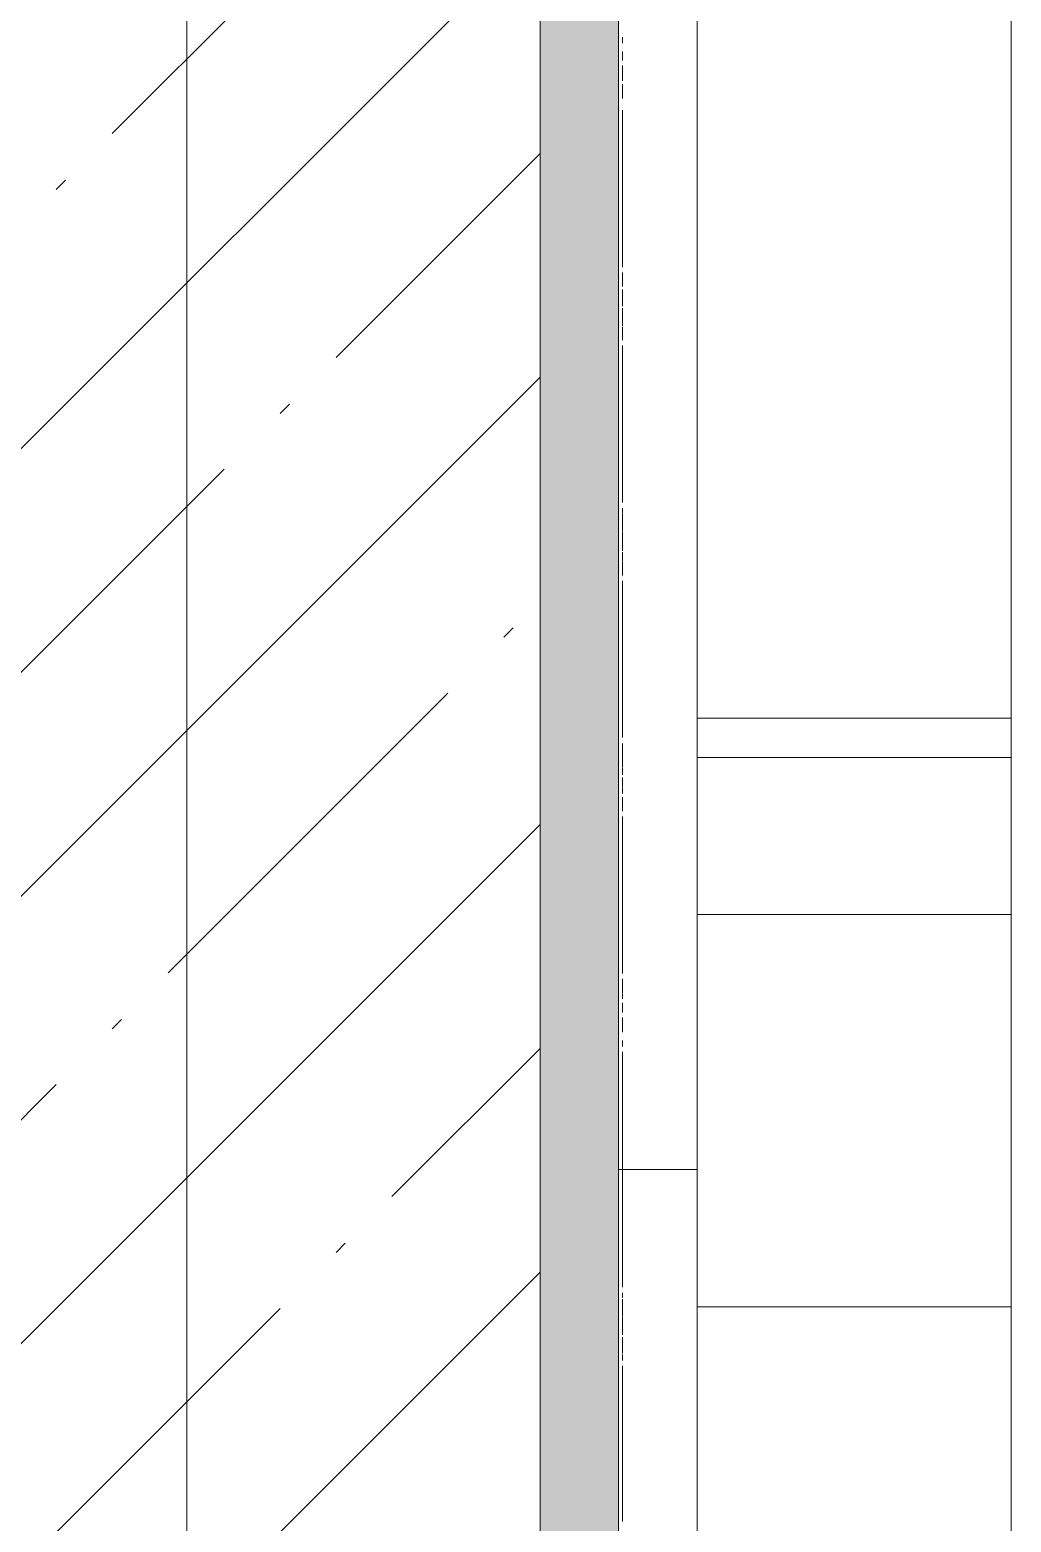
# Model space of a CAD drawing. Header units: millimetres. Extents: x 1322 to 199238, y -8553 to 29000.
# Drawn here: x 25138.7 to 25388.7, y 18164.6 to 18544.9 of the extents above; entities that cross this region are included whole.
import ezdxf

# ---------------------------------------------------------------- set-up
doc = ezdxf.new("R2010")
doc.units = ezdxf.units.MM
doc.linetypes.add('Осевая', pattern=[3175, 635, -476.25, 1587.5, -476.25])
for name, color, linetype, lineweight in [('A-WALL', 7, 'Continuous', 9), ('I-WALL', 7, 'Continuous', 9), ('Оси-2', 7, 'Осевая', 9)]:
    doc.layers.add(name, color=color, linetype=linetype, lineweight=lineweight)
for name, color, linetype, lineweight, true_color in [('A-WALL-1', 7, 'Continuous', 9, 0x3c3c3c), ('A-WALL-FNSH-1', 7, 'Continuous', 9, 0x3c3c3c), ('I-FURN-1', 7, 'Continuous', 9, 0xf0f0f0)]:
    doc.layers.add(name, color=color, linetype=linetype, lineweight=lineweight, true_color=true_color)

# ---------------------------------------------------------------- blocks, each defined once
blk = doc.blocks.new('Бизиборд лего - бизиборд 1_21б-32328682-План размещения напольных электротехнических лючков и розеток 1 этажа в осях 23_1-33')
at = {"layer": 'I-FURN-1'}
for p, q in [((935, 100), (675, 100)), ((675, 100), (935, 100)), ((895, 100), (885, 100)), ((885, 100), (885, 20)), ((885, 20), (885, 100)), ((885, 100), (895, 100)), ((935, 100), (895, 100)), ((895, 100), (935, 100)), ((935, 100), (895, 100)), ((895, 100), (895, 20)), ((895, 20), (895, 100)), ((895, 100), (935, 100)), ((1035, 100), (935, 100)), ((935, 100), (1035, 100)), ((1245, 100), (935, 100)), ((935, 100), (1245, 100)), ((935, 20), (935, 100)), ((935, 100), (935, 20)), ((1035, 20), (1035, 100)), ((1035, 100), (1035, 20)), ((1000, 20), (500, 20)), ((710, 20), (730, 20)), ((730, 20), (710, 20)), ((710, 20), (725, 20)), ((730, 20), (710, 20)), ((710, 20), (710.34, 20)), ((730, 20), (710, 20)), ((710, 20), (730, 20)), ((715, 20), (710, 20)), ((710, 20), (710.34, 20)), ((725, 20), (710, 20)), ((710, 20), (730, 20)), ((725, 20), (710, 20)), ((710, 20), (730, 20)), ((730, 20), (710, 20)), ((710, 20), (730, 20)), ((730, 20), (710, 20)), ((710, 20), (730, 20)), ((730, 20), (710, 20)), ((710, 20), (710.34, 20)), ((710.34, 20), (710, 20)), ((710, 20), (730, 20)), ((730, 20), (710, 20)), ((710, 20), (730, 20)), ((710.34, 20), (710, 20)), ((710, 20), (730, 20)), ((715, 20), (710, 20)), ((710, 20), (727.07, 20)), ((722.59, 20), (710, 20)), ((710, 20), (730, 20)), ((730, 20), (710, 20)), ((710, 20), (730, 20)), ((711.34, 20), (710, 20)), ((710, 20), (730, 20)), ((730, 20), (710, 20)), ((710, 20), (730, 20)), ((730, 20), (710, 20)), ((710, 20), (722.59, 20)), ((722.59, 20), (710, 20)), ((710, 20), (730, 20)), ((710.34, 20), (710, 20)), ((710, 20), (730, 20)), ((730, 20), (710, 20)), ((710, 20), (730, 20)), ((730, 20), (710, 20)), ((710, 20), (730, 20)), ((730, 20), (710, 20)), ((710, 20), (711.34, 20)), ((730, 20), (710, 20)), ((710, 20), (730, 20)), ((730, 20), (710, 20)), ((710, 20), (730, 20)), ((730, 20), (710, 20)), ((710, 20), (730, 20)), ((722.59, 20), (710, 20)), ((710.34, 20), (717.41, 20)), ((710.34, 20), (730, 20)), ((710.34, 20), (711.34, 20)), ((727.07, 20), (710.34, 20)), ((727.07, 20), (710.34, 20)), ((711.34, 20), (710.34, 20)), ((711.34, 20), (712.93, 20)), ((712.93, 20), (711.34, 20)), ((711.34, 20), (712.93, 20)), ((711.34, 20), (712.93, 20)), ((730, 20), (711.34, 20)), ((712.93, 20), (711.34, 20)), ((711.34, 20), (712.93, 20)), ((712.93, 20), (730, 20)), ((715, 20), (712.93, 20)), ((712.93, 20), (730, 20)), ((715, 20), (722.59, 20)), ((722.59, 20), (715, 20)), ((715, 20), (722.59, 20)), ((717.41, 20), (715, 20)), ((717.41, 20), (715, 20)), ((717.41, 20), (715, 20)), ((717.41, 20), (727.07, 20)), ((720, 20), (717.41, 20)), ((730, 20), (717.41, 20)), ((730, 20), (717.41, 20)), ((722.59, 20), (720, 20)), ((725, 20), (722.59, 20)), ((730, 20), (722.59, 20)), ((722.59, 20), (725, 20)), ((730, 20), (722.59, 20)), ((730, 20), (722.59, 20)), ((723.4, 20), (727.07, 20)), ((727.07, 20), (723.4, 20)), ((723.4, 20), (727.07, 20)), ((725, 20), (730, 20)), ((727.07, 20), (725, 20)), ((730, 20), (725, 20)), ((730, 20), (725, 20)), ((725, 20), (730, 20)), ((727.07, 20), (730, 20)), ((728.66, 20), (727.07, 20)), ((730, 20), (727.07, 20)), ((730, 20), (727.07, 20)), ((727.07, 20), (730, 20)), ((729.66, 20), (728.66, 20)), ((730, 20), (729.66, 20)), ((730, 20), (770, 20)), ((770, 20), (730, 20)), ((730, 20), (770, 20)), ((770, 20), (785, 20)), ((770.34, 20), (770, 20)), ((770, 20), (789.66, 20)), ((790, 20), (770, 20)), ((770, 20), (790, 20)), ((771.34, 20), (770, 20)), ((770, 20), (775, 20)), ((771.34, 20), (770, 20)), ((770, 20), (790, 20)), ((772.93, 20), (770, 20)), ((770, 20), (788.66, 20)), ((790, 20), (770, 20)), ((770, 20), (790, 20)), ((790, 20), (770, 20)), ((770, 20), (790, 20)), ((790, 20), (770, 20)), ((770, 20), (790, 20)), ((770.34, 20), (770, 20)), ((770, 20), (790, 20)), ((770.34, 20), (770, 20)), ((770, 20), (770.34, 20)), ((790, 20), (770, 20)), ((770, 20), (790, 20)), ((790, 20), (770, 20)), ((770, 20), (777.41, 20)), ((772.93, 20), (770, 20)), ((770, 20), (790, 20)), ((790, 20), (770, 20)), ((770, 20), (782.59, 20)), ((780, 20), (770, 20)), ((770, 20), (790, 20)), ((790, 20), (770, 20)), ((770, 20), (790, 20)), ((790, 20), (770, 20)), ((770, 20), (790, 20)), ((790, 20), (770, 20)), ((770, 20), (770.34, 20)), ((771.34, 20), (770, 20)), ((770, 20), (770.34, 20)), ((777.41, 20), (770, 20)), ((770, 20), (777.41, 20)), ((790, 20), (770, 20)), ((770, 20), (787.07, 20)), ((790, 20), (770, 20)), ((770, 20), (782.59, 20)), ((790, 20), (770, 20)), ((770, 20), (771.34, 20)), ((772.93, 20), (770, 20)), ((770, 20), (790, 20)), ((790, 20), (770, 20)), ((770, 20), (790, 20)), ((790, 20), (770, 20)), ((770, 20), (790, 20)), ((775, 20), (770, 20)), ((787.07, 20), (770.34, 20)), ((775, 20), (770.34, 20)), ((790, 20), (770.34, 20)), ((770.34, 20), (772.93, 20)), ((770.34, 20), (780, 20)), ((770.34, 20), (771.34, 20)), ((771.34, 20), (775, 20)), ((775, 20), (771.34, 20)), ((771.34, 20), (775, 20)), ((775, 20), (771.34, 20)), ((772.93, 20), (771.34, 20)), ((780, 20), (771.34, 20)), ((771.34, 20), (772.93, 20)), ((771.34, 20), (790, 20)), ((775, 20), (772.93, 20)), ((780, 20), (772.93, 20)), ((772.93, 20), (790, 20)), ((787.07, 20), (772.93, 20)), ((772.93, 20), (787.07, 20)), ((789.66, 20), (772.93, 20)), ((782.59, 20), (775, 20)), ((775, 20), (780, 20)), ((780, 20), (775, 20)), ((790, 20), (775, 20)), ((790, 20), (775, 20)), ((775.73, 20), (780, 20)), ((780, 20), (775.73, 20)), ((775.73, 20), (780, 20)), ((777.41, 20), (790, 20)), ((790, 20), (777.41, 20)), ((777.41, 20), (790, 20)), ((780, 20), (785, 20)), ((782.59, 20), (780, 20)), ((787.07, 20), (780, 20)), ((785, 20), (780, 20)), ((780, 20), (790, 20)), ((788.66, 20), (780, 20)), ((780.49, 20), (785, 20)), ((785, 20), (780.49, 20)), ((780.49, 20), (785, 20)), ((790, 20), (782.59, 20)), ((785, 20), (782.59, 20)), ((782.59, 20), (789.66, 20)), ((782.59, 20), (790, 20)), ((785, 20), (790, 20)), ((785, 20), (787.07, 20)), ((787.07, 20), (785, 20)), ((787.07, 20), (785, 20)), ((785.25, 20), (788.66, 20)), ((788.66, 20), (785.25, 20)), ((785.25, 20), (788.66, 20)), ((790, 20), (787.07, 20)), ((787.07, 20), (788.66, 20)), ((788.66, 20), (787.07, 20)), ((788.66, 20), (787.07, 20)), ((790, 20), (787.07, 20)), ((788.66, 20), (787.07, 20)), ((787.07, 20), (789.66, 20)), ((787.07, 20), (790, 20)), ((788.66, 20), (789.66, 20)), ((789.66, 20), (788.66, 20)), ((790, 20), (788.66, 20)), ((788.66, 20), (790, 20)), ((790, 20), (788.66, 20)), ((789.66, 20), (788.66, 20)), ((789.66, 20), (790, 20)), ((789.66, 20), (790, 20)), ((790, 20), (789.66, 20)), ((789.66, 20), (790, 20)), ((790, 20), (789.66, 20)), ((789.66, 20), (790, 20)), ((790, 20), (789.66, 20)), ((790, 20), (830, 20)), ((830, 20), (790, 20)), ((790, 20), (830, 20)), ((830, 20), (832.81, 20)), ((832.81, 20), (830, 20)), ((830, 20), (832.81, 20)), ((832.81, 20), (830, 20)), ((830, 20), (830.34, 20)), ((832.81, 20), (830, 20)), ((830, 20), (832.81, 20)), ((832.81, 20), (830, 20)), ((830, 20), (832.81, 20)), ((832.81, 20), (830, 20)), ((830, 20), (832.81, 20)), ((832.81, 20), (830, 20)), ((830, 20), (832.81, 20)), ((832.81, 20), (830, 20)), ((830, 20), (832.81, 20)), ((832.81, 20), (830, 20)), ((830, 20), (832.81, 20)), ((832.81, 20), (830, 20)), ((830, 20), (832.81, 20)), ((832.81, 20), (830, 20)), ((830, 20), (832.81, 20)), ((832.81, 20), (830, 20)), ((830, 20), (832.81, 20)), ((830.34, 20), (830, 20)), ((830, 20), (830.34, 20)), ((830.34, 20), (830, 20)), ((830, 20), (832.81, 20)), ((832.81, 20), (830, 20)), ((830, 20), (830.34, 20)), ((832.81, 20), (830, 20)), ((830, 20), (832.81, 20)), ((832.81, 20), (830, 20)), ((830, 20), (830.34, 20)), ((832.81, 20), (830, 20)), ((830, 20), (832.81, 20)), ((832.81, 20), (830, 20)), ((830, 20), (830.34, 20)), ((832.81, 20), (830, 20)), ((830, 20), (832.81, 20)), ((832.81, 20), (830, 20)), ((830, 20), (832.81, 20)), ((832.81, 20), (830, 20)), ((830, 20), (830.34, 20)), ((832.81, 20), (830, 20)), ((830, 20), (832.81, 20)), ((832.81, 20), (830, 20)), ((830, 20), (830.34, 20)), ((832.81, 20), (830, 20)), ((830, 20), (832.81, 20)), ((832.81, 20), (830, 20)), ((830, 20), (832.81, 20)), ((832.81, 20), (830, 20)), ((830, 20), (850, 20)), ((845, 20), (830, 20)), ((830.34, 20), (832.81, 20)), ((832.81, 20), (830.34, 20)), ((830.34, 20), (832.81, 20)), ((832.81, 20), (830.34, 20)), ((830.34, 20), (832.81, 20)), ((830.34, 20), (832.81, 20)), ((830.34, 20), (832.81, 20)), ((830.34, 20), (832.81, 20)), ((830.34, 20), (832.81, 20)), ((831.34, 20), (832.82, 20)), ((832.82, 20), (831.34, 20)), ((831.34, 20), (832.82, 20)), ((832.81, 20), (832.93, 20)), ((832.93, 20), (832.81, 20)), ((832.81, 20), (832.93, 20)), ((832.93, 20), (832.81, 20)), ((832.81, 20), (832.93, 20)), ((832.93, 20), (832.81, 20)), ((832.81, 20), (832.93, 20)), ((832.93, 20), (832.81, 20)), ((832.81, 20), (832.93, 20)), ((832.93, 20), (832.81, 20)), ((832.81, 20), (832.93, 20)), ((832.93, 20), (832.81, 20)), ((832.81, 20), (832.93, 20)), ((832.93, 20), (832.81, 20)), ((832.81, 20), (832.93, 20)), ((832.93, 20), (832.81, 20)), ((832.81, 20), (832.93, 20)), ((832.93, 20), (832.81, 20)), ((832.81, 20), (832.93, 20)), ((832.93, 20), (832.81, 20)), ((832.81, 20), (832.93, 20)), ((832.93, 20), (832.81, 20)), ((832.81, 20), (832.93, 20)), ((832.93, 20), (832.81, 20)), ((832.81, 20), (832.93, 20)), ((832.93, 20), (832.81, 20)), ((832.81, 20), (832.93, 20)), ((832.93, 20), (832.81, 20)), ((832.81, 20), (832.93, 20)), ((832.93, 20), (832.81, 20)), ((832.81, 20), (832.93, 20)), ((832.93, 20), (832.81, 20)), ((832.81, 20), (832.93, 20)), ((832.93, 20), (832.81, 20)), ((832.81, 20), (832.93, 20)), ((832.93, 20), (832.81, 20)), ((832.81, 20), (832.93, 20)), ((832.93, 20), (832.81, 20)), ((832.81, 20), (832.93, 20)), ((832.93, 20), (832.81, 20)), ((832.81, 20), (832.93, 20)), ((832.93, 20), (832.81, 20)), ((832.81, 20), (832.93, 20)), ((832.93, 20), (832.81, 20)), ((832.81, 20), (832.93, 20)), ((832.93, 20), (832.81, 20)), ((832.81, 20), (832.93, 20)), ((832.93, 20), (832.81, 20)), ((832.81, 20), (832.93, 20)), ((832.93, 20), (832.81, 20)), ((832.81, 20), (832.93, 20)), ((832.93, 20), (832.81, 20)), ((832.93, 20), (842.34, 20)), ((842.34, 20), (832.93, 20)), ((832.93, 20), (842.34, 20)), ((832.93, 20), (848.66, 20)), ((835, 20), (832.93, 20)), ((832.93, 20), (840, 20)), ((840, 20), (832.93, 20)), ((832.93, 20), (850, 20)), ((850, 20), (832.93, 20)), ((832.93, 20), (850, 20)), ((850, 20), (832.93, 20)), ((832.93, 20), (837.41, 20)), ((848.66, 20), (832.93, 20)), ((832.93, 20), (850, 20)), ((850, 20), (832.93, 20)), ((832.93, 20), (850, 20)), ((850, 20), (832.93, 20)), ((832.93, 20), (850, 20)), ((850, 20), (832.93, 20)), ((832.93, 20), (835, 20)), ((842.59, 20), (832.93, 20)), ((832.93, 20), (849.66, 20)), ((847.07, 20), (832.93, 20)), ((832.93, 20), (850, 20)), ((850, 20), (832.93, 20)), ((832.93, 20), (850, 20)), ((850, 20), (832.93, 20)), ((832.93, 20), (842.59, 20)), ((850, 20), (832.93, 20)), ((832.93, 20), (850, 20)), ((850, 20), (832.93, 20)), ((832.93, 20), (837.41, 20)), ((850, 20), (832.93, 20)), ((832.93, 20), (850, 20)), ((850, 20), (832.93, 20)), ((832.93, 20), (850, 20)), ((850, 20), (832.93, 20)), ((832.93, 20), (850, 20)), ((850, 20), (832.93, 20)), ((832.93, 20), (837.41, 20)), ((837.41, 20), (832.93, 20)), ((832.93, 20), (840, 20)), ((837.41, 20), (832.93, 20)), ((832.93, 20), (850, 20)), ((850, 20), (832.93, 20)), ((832.93, 20), (850, 20)), ((850, 20), (832.93, 20)), ((832.93, 20), (850, 20)), ((850, 20), (832.93, 20)), ((832.93, 20), (837.41, 20)), ((835, 20), (832.93, 20)), ((832.93, 20), (850, 20)), ((850, 20), (832.93, 20)), ((832.93, 20), (850, 20)), ((850, 20), (832.93, 20)), ((842.59, 20), (835, 20)), ((835, 20), (845, 20)), ((845, 20), (835, 20)), ((837.41, 20), (850, 20)), ((837.41, 20), (840, 20)), ((837.41, 20), (840, 20)), ((845, 20), (837.41, 20)), ((840, 20), (837.41, 20)), ((837.41, 20), (845, 20)), ((840, 20), (850, 20)), ((850, 20), (840, 20)), ((840, 20), (842.59, 20)), ((840, 20), (849.66, 20)), ((840, 20), (847.07, 20)), ((842.59, 20), (840, 20)), ((842.59, 20), (848.66, 20)), ((848.66, 20), (842.59, 20)), ((842.59, 20), (848.66, 20)), ((850, 20), (842.59, 20)), ((848.66, 20), (842.59, 20)), ((842.59, 20), (849.66, 20)), ((842.59, 20), (845, 20)), ((845, 20), (842.59, 20)), ((845, 20), (849.66, 20)), ((845, 20), (847.07, 20)), ((850, 20), (845, 20)), ((847.07, 20), (845, 20)), ((845, 20), (850, 20)), ((850, 20), (845, 20)), ((850, 20), (845, 20)), ((850, 20), (847.07, 20)), ((847.07, 20), (848.66, 20)), ((847.07, 20), (850, 20)), ((849.66, 20), (847.07, 20)), ((848.66, 20), (850, 20)), ((850, 20), (848.66, 20)), ((850, 20), (848.66, 20)), ((848.66, 20), (850, 20)), ((849.66, 20), (850, 20)), ((849.66, 20), (850, 20)), ((849.66, 20), (850, 20)), ((849.66, 20), (850, 20)), ((850, 20), (849.66, 20)), ((850, 20), (889.92, 20)), ((889.92, 20), (850, 20)), ((850, 20), (885, 20)), ((885, 20), (889.92, 20)), ((889.92, 20), (885, 20)), ((885, 20), (889.92, 20)), ((890, 20), (890.34, 20)), ((892.93, 20), (890, 20)), ((890, 20), (895, 20)), ((895, 20), (890, 20)), ((890, 20), (895, 20)), ((895, 20), (890, 20)), ((890, 20), (895, 20)), ((891.34, 20), (890, 20)), ((890, 20), (895, 20)), ((895, 20), (890, 20)), ((890, 20), (895, 20)), ((895, 20), (890, 20)), ((890, 20), (895, 20)), ((895, 20), (890, 20)), ((890, 20), (895, 20)), ((892.93, 20), (890, 20)), ((890, 20), (892.93, 20)), ((890.34, 20), (890, 20)), ((890, 20), (895, 20)), ((895, 20), (890, 20)), ((890, 20), (895, 20)), ((895, 20), (890, 20)), ((890, 20), (895, 20)), ((895, 20), (890, 20)), ((890, 20), (895, 20)), ((891.34, 20), (890, 20)), ((890, 20), (891.34, 20)), ((891.34, 20), (890, 20)), ((890, 20), (895, 20)), ((895, 20), (890, 20)), ((890, 20), (910, 20)), ((910, 20), (890, 20)), ((890, 20), (910, 20)), ((900, 20), (890, 20)), ((890, 20), (910, 20)), ((910, 20), (890, 20)), ((890, 20), (910, 20)), ((902.59, 20), (890, 20)), ((890, 20), (910, 20)), ((910, 20), (890, 20)), ((890, 20), (907.07, 20)), ((905, 20), (890, 20)), ((890, 20), (910, 20)), ((910, 20), (890, 20)), ((890, 20), (910, 20)), ((908.66, 20), (890, 20)), ((890, 20), (910, 20)), ((890.34, 20), (890, 20)), ((890, 20), (895, 20)), ((891.34, 20), (890, 20)), ((890, 20), (910, 20)), ((910, 20), (890, 20)), ((890, 20), (895, 20)), ((910, 20), (890, 20)), ((890.34, 20), (895, 20)), ((895, 20), (890.34, 20)), ((891.34, 20), (890.34, 20)), ((891.34, 20), (895, 20)), ((895, 20), (891.34, 20)), ((891.34, 20), (899.43, 20)), ((899.43, 20), (891.34, 20)), ((891.34, 20), (895, 20)), ((895, 20), (891.34, 20)), ((895, 20), (891.34, 20)), ((891.34, 20), (892.93, 20)), ((892.93, 20), (891.34, 20)), ((892.93, 20), (891.34, 20)), ((902.59, 20), (891.34, 20)), ((895, 20), (892.93, 20)), ((895, 20), (892.93, 20)), ((892.93, 20), (895, 20)), ((892.93, 20), (895, 20)), ((895, 20), (892.93, 20)), ((910, 20), (892.93, 20)), ((895, 20), (899.43, 20)), ((899.43, 20), (895, 20)), ((895, 20), (899.43, 20)), ((899.43, 20), (895, 20)), ((895, 20), (899.43, 20)), ((895, 20), (908.66, 20)), ((910, 20), (895, 20)), ((895, 20), (897.41, 20)), ((900, 20), (895, 20)), ((895, 20), (907.07, 20)), ((905, 20), (895, 20)), ((895, 20), (910, 20)), ((910, 20), (895, 20)), ((895, 20), (897.41, 20)), ((910, 20), (895, 20)), ((895, 20), (910, 20)), ((910, 20), (895, 20)), ((895, 20), (910, 20)), ((910, 20), (895, 20)), ((895, 20), (910, 20)), ((910, 20), (895, 20)), ((895, 20), (900, 20)), ((907.07, 20), (895, 20)), ((895, 20), (910, 20)), ((910, 20), (895, 20)), ((895, 20), (900, 20)), ((900, 20), (895, 20)), ((895, 20), (910, 20)), ((897.41, 20), (895, 20)), ((895, 20), (910, 20)), ((910, 20), (895, 20)), ((895, 20), (900, 20)), ((900, 20), (895, 20)), ((895, 20), (910, 20)), ((910, 20), (895, 20)), ((895, 20), (902.59, 20)), ((895, 20), (905, 20)), ((897.41, 20), (902.59, 20)), ((897.41, 20), (910, 20)), ((905, 20), (897.41, 20)), ((900, 20), (904.19, 20)), ((904.19, 20), (900, 20)), ((900, 20), (904.19, 20)), ((904.19, 20), (900, 20)), ((900, 20), (904.19, 20)), ((904.19, 20), (900, 20)), ((900, 20), (904.19, 20)), ((910, 20), (900, 20)), ((900, 20), (902.59, 20)), ((900, 20), (910, 20)), ((908.66, 20), (900, 20)), ((900, 20), (905, 20)), ((910, 20), (900, 20)), ((910, 20), (900, 20)), ((902.59, 20), (905, 20)), ((902.59, 20), (907.07, 20)), ((910, 20), (902.59, 20)), ((902.59, 20), (905, 20)), ((909.66, 20), (902.59, 20)), ((905, 20), (908.66, 20)), ((908.66, 20), (905, 20)), ((905, 20), (908.66, 20)), ((908.66, 20), (905, 20)), ((905, 20), (908.66, 20)), ((908.66, 20), (905, 20)), ((905, 20), (908.66, 20)), ((905, 20), (907.07, 20)), ((910, 20), (905, 20)), ((910, 20), (905, 20)), ((905, 20), (910, 20)), ((910, 20), (905, 20)), ((905, 20), (910, 20)), ((905, 20), (910, 20)), ((907.07, 20), (908.66, 20)), ((907.07, 20), (910, 20)), ((907.07, 20), (908.66, 20)), ((909.66, 20), (907.07, 20)), ((907.07, 20), (910, 20)), ((908.66, 20), (909.66, 20)), ((908.66, 20), (909.66, 20)), ((908.66, 20), (909.66, 20)), ((910, 20), (908.66, 20)), ((910, 20), (908.66, 20)), ((909.66, 20), (910, 20)), ((909.66, 20), (910, 20)), ((909.66, 20), (910, 20)), ((910, 20), (909.66, 20)), ((910, 20), (909.66, 20)), ((910, 20), (935, 20)), ((935, 20), (910, 20)), ((910, 20), (935, 20)), ((935, 20), (910, 20)), ((910, 20), (935, 20)), ((935, 20), (910, 20)), ((910, 20), (935, 20)), ((935, 20), (950, 20)), ((950, 20), (935, 20)), ((935, 20), (950, 20)), ((950, 20), (935, 20)), ((935, 20), (950, 20)), ((950, 20), (950.34, 20)), ((951.34, 20), (950, 20)), ((950, 20), (952.93, 20)), ((950.34, 20), (950, 20)), ((950, 20), (969.66, 20)), ((957.41, 20), (950, 20)), ((950, 20), (952.93, 20)), ((970, 20), (950, 20)), ((950, 20), (970, 20)), ((970, 20), (950, 20)), ((950, 20), (969.66, 20)), ((950.34, 20), (950, 20)), ((950, 20), (970, 20)), ((970, 20), (950, 20)), ((950, 20), (970, 20)), ((970, 20), (950, 20)), ((950, 20), (970, 20)), ((970, 20), (950, 20)), ((950, 20), (967.07, 20)), ((951.34, 20), (950, 20)), ((950, 20), (962.59, 20)), ((951.34, 20), (950, 20)), ((950, 20), (970, 20)), ((950.34, 20), (950, 20)), ((950, 20), (952.93, 20)), ((970, 20), (950, 20)), ((950, 20), (952.93, 20)), ((950.34, 20), (950, 20)), ((950, 20), (965, 20)), ((965, 20), (950, 20)), ((950, 20), (970, 20)), ((970, 20), (950, 20)), ((950, 20), (970, 20)), ((970, 20), (950, 20)), ((950, 20), (951.34, 20)), ((950.34, 20), (950, 20)), ((950, 20), (970, 20)), ((970, 20), (950, 20)), ((950, 20), (970, 20)), ((970, 20), (950, 20)), ((950, 20), (970, 20)), ((957.41, 20), (950, 20)), ((950, 20), (970, 20)), ((970, 20), (950, 20)), ((950, 20), (970, 20)), ((951.34, 20), (950, 20)), ((950, 20), (970, 20)), ((970, 20), (950, 20)), ((950, 20), (951.34, 20)), ((970, 20), (950, 20)), ((950, 20), (970, 20)), ((970, 20), (950, 20)), ((950, 20), (970, 20)), ((970, 20), (950, 20)), ((950.34, 20), (952.93, 20)), ((955, 20), (950.34, 20)), ((967.07, 20), (950.34, 20)), ((970, 20), (950.34, 20)), ((951.34, 20), (950.34, 20)), ((951.34, 20), (950.34, 20)), ((951.34, 20), (956.52, 20)), ((956.52, 20), (951.34, 20)), ((951.34, 20), (956.52, 20)), ((956.52, 20), (951.34, 20)), ((951.34, 20), (956.52, 20)), ((952.93, 20), (951.34, 20)), ((960, 20), (951.34, 20)), ((957.41, 20), (951.34, 20)), ((970, 20), (951.34, 20)), ((951.34, 20), (970, 20)), ((970, 20), (951.34, 20)), ((970, 20), (951.34, 20)), ((951.34, 20), (957.41, 20)), ((952.93, 20), (955, 20)), ((955, 20), (952.93, 20)), ((952.93, 20), (957.41, 20)), ((952.93, 20), (970, 20)), ((952.93, 20), (967.07, 20)), ((952.93, 20), (970, 20)), ((955, 20), (957.41, 20)), ((957.41, 20), (955, 20)), ((960, 20), (955, 20)), ((957.41, 20), (965, 20)), ((965, 20), (957.41, 20)), ((957.41, 20), (965, 20)), ((965, 20), (957.41, 20)), ((957.41, 20), (965, 20)), ((957.41, 20), (960, 20)), ((970, 20), (957.41, 20)), ((957.41, 20), (960, 20)), ((965, 20), (957.41, 20)), ((960, 20), (957.41, 20)), ((965, 20), (957.41, 20)), ((957.41, 20), (970, 20)), ((960, 20), (962.59, 20)), ((960, 20), (962.59, 20)), ((965, 20), (960, 20)), ((965, 20), (960, 20)), ((962.59, 20), (960, 20)), ((962.59, 20), (965, 20)), ((962.59, 20), (965, 20)), ((962.59, 20), (967.07, 20)), ((969.66, 20), (962.59, 20)), ((965, 20), (967.07, 20)), ((965, 20), (967.07, 20)), ((967.07, 20), (965, 20)), ((968.66, 20), (965, 20)), ((970, 20), (965, 20)), ((965, 20), (967.07, 20)), ((967.07, 20), (965, 20)), ((970, 20), (965, 20)), ((967.07, 20), (968.66, 20)), ((968.66, 20), (967.07, 20)), ((967.07, 20), (968.66, 20)), ((968.66, 20), (967.07, 20)), ((967.07, 20), (968.66, 20)), ((967.07, 20), (968.66, 20)), ((967.07, 20), (969.66, 20)), ((969.66, 20), (967.07, 20)), ((968.66, 20), (967.07, 20)), ((967.07, 20), (970, 20)), ((967.07, 20), (969.66, 20)), ((967.07, 20), (970, 20)), ((967.07, 20), (970, 20)), ((970, 20), (967.07, 20)), ((968.66, 20), (969.66, 20)), ((970, 20), (968.66, 20)), ((969.66, 20), (968.66, 20)), ((969.66, 20), (970, 20)), ((969.66, 20), (970, 20)), ((970, 20), (969.66, 20)), ((969.66, 20), (970, 20)), ((969.66, 20), (970, 20)), ((970, 20), (969.66, 20)), ((969.66, 20), (970, 20)), ((970, 20), (969.66, 20)), ((970, 20), (1030, 20)), ((1030, 20), (970, 20)), ((970, 20), (1030, 20)), ((1030, 20), (970, 20)), ((970, 20), (1000, 20)), ((1500, 20), (1000, 20)), ((1000, 20), (1000, 0)), ((1000, 0), (1000, 20)), ((1000, 20), (1030, 20)), ((1000, 0), (1000, 20)), ((1000, 20), (1000, 0)), ((1030, 20), (1035, 20)), ((1035, 20), (1030, 20)), ((1030, 20), (1035, 20)), ((1035, 20), (1030, 20)), ((1030, 20), (1035, 20)), ((1032.93, 20), (1030, 20)), ((1030, 20), (1035, 20)), ((1035, 20), (1030, 20)), ((1030, 20), (1035, 20)), ((1035, 20), (1030, 20)), ((1030, 20), (1031.34, 20)), ((1035, 20), (1030, 20)), ((1030, 20), (1050, 20)), ((1050, 20), (1030, 20)), ((1030, 20), (1050, 20)), ((1031.34, 20), (1030, 20)), ((1030, 20), (1050, 20)), ((1050, 20), (1030, 20)), ((1030, 20), (1050, 20)), ((1032.93, 20), (1030, 20)), ((1030, 20), (1050, 20)), ((1040, 20), (1030, 20)), ((1030, 20), (1030.34, 20)), ((1030.34, 20), (1030, 20)), ((1030, 20), (1031.34, 20)), ((1050, 20), (1030, 20)), ((1030, 20), (1050, 20)), ((1050, 20), (1030, 20)), ((1030, 20), (1050, 20)), ((1050, 20), (1030, 20)), ((1030, 20), (1032.93, 20)), ((1050, 20), (1030, 20)), ((1030, 20), (1050, 20)), ((1050, 20), (1030, 20)), ((1030, 20), (1037.41, 20)), ((1037.41, 20), (1030, 20)), ((1030, 20), (1030.34, 20)), ((1050, 20), (1030, 20)), ((1030, 20), (1050, 20)), ((1050, 20), (1030, 20)), ((1030, 20), (1050, 20)), ((1050, 20), (1030, 20)), ((1030, 20), (1031.34, 20)), ((1030.34, 20), (1030, 20)), ((1030, 20), (1050, 20)), ((1050, 20), (1030, 20)), ((1030, 20), (1050, 20)), ((1050, 20), (1030, 20)), ((1030, 20), (1050, 20)), ((1050, 20), (1030, 20)), ((1030, 20), (1050, 20)), ((1050, 20), (1030, 20)), ((1030, 20), (1050, 20)), ((1050, 20), (1030, 20)), ((1030.34, 20), (1031.34, 20)), ((1032.93, 20), (1030.34, 20)), ((1030.34, 20), (1031.34, 20)), ((1031.34, 20), (1030.34, 20)), ((1031.34, 20), (1032.64, 20)), ((1032.64, 20), (1031.34, 20)), ((1031.34, 20), (1032.64, 20)), ((1032.64, 20), (1031.34, 20)), ((1031.34, 20), (1032.64, 20)), ((1031.34, 20), (1035, 20)), ((1032.93, 20), (1031.34, 20)), ((1031.34, 20), (1050, 20)), ((1031.34, 20), (1032.93, 20)), ((1031.34, 20), (1032.93, 20)), ((1031.34, 20), (1050, 20)), ((1032.93, 20), (1031.34, 20)), ((1032.93, 20), (1035, 20)), ((1035, 20), (1032.93, 20)), ((1032.93, 20), (1042.16, 20)), ((1042.16, 20), (1032.93, 20)), ((1032.93, 20), (1035, 20)), ((1035, 20), (1032.93, 20)), ((1045, 20), (1032.93, 20)), ((1050, 20), (1032.93, 20)), ((1050, 20), (1032.93, 20)), ((1032.93, 20), (1050, 20)), ((1032.93, 20), (1050, 20)), ((1032.93, 20), (1050, 20)), ((1035, 20), (1032.93, 20)), ((1035, 20), (1042.16, 20)), ((1035, 20), (1040, 20)), ((1050, 20), (1035, 20)), ((1035, 20), (1050, 20)), ((1050, 20), (1035, 20)), ((1035, 20), (1050, 20)), ((1050, 20), (1035, 20)), ((1035, 20), (1050, 20)), ((1050, 20), (1035, 20)), ((1035, 20), (1050, 20)), ((1050, 20), (1035, 20)), ((1035, 20), (1045, 20)), ((1050, 20), (1035, 20)), ((1037.41, 20), (1035, 20)), ((1037.41, 20), (1050, 20)), ((1047.07, 20), (1037.41, 20)), ((1040, 20), (1037.41, 20)), ((1040, 20), (1049.66, 20)), ((1042.59, 20), (1040, 20)), ((1042.59, 20), (1040, 20)), ((1042.59, 20), (1048.66, 20)), ((1048.66, 20), (1042.59, 20)), ((1042.59, 20), (1048.66, 20)), ((1045, 20), (1042.59, 20)), ((1045, 20), (1042.59, 20)), ((1045, 20), (1050, 20)), ((1050, 20), (1045, 20)), ((1050, 20), (1045, 20)), ((1047.07, 20), (1045, 20)), ((1050, 20), (1047.07, 20)), ((1050, 20), (1047.07, 20)), ((1049.66, 20), (1050, 20)), ((1050, 20), (1089.74, 20)), ((1089.74, 20), (1050, 20)), ((1050, 20), (1089.74, 20)), ((500, 0), (1000, 0)), ((730, 0), (710, 0)), ((710, 0), (725, 0)), ((730, 0), (710, 0)), ((710, 0), (730, 0)), ((710.34, 0), (710, 0)), ((710, 0), (710.34, 0)), ((730, 0), (710, 0)), ((710, 0), (730, 0)), ((730, 0), (710, 0)), ((710, 0), (730, 0)), ((730, 0), (710, 0)), ((710, 0), (730, 0)), ((730, 0), (710, 0)), ((710, 0), (730, 0)), ((730, 0), (710, 0)), ((710, 0), (725, 0)), ((710.34, 0), (710, 0)), ((710, 0), (710.34, 0)), ((730, 0), (710, 0)), ((710, 0), (712.93, 0)), ((730, 0), (710, 0)), ((710, 0), (730, 0)), ((730, 0), (710, 0)), ((710, 0), (730, 0)), ((712.93, 0), (710, 0)), ((710, 0), (711.34, 0)), ((730, 0), (710, 0)), ((710, 0), (730, 0)), ((730, 0), (710, 0)), ((710, 0), (730, 0)), ((710.34, 0), (710, 0)), ((710, 0), (711.34, 0)), ((711.34, 0), (710.34, 0)), ((710.34, 0), (711.34, 0)), ((717.41, 0), (710.34, 0)), ((710.34, 0), (730, 0)), ((711.34, 0), (710.34, 0)), ((712.93, 0), (711.34, 0)), ((712.93, 0), (711.34, 0)), ((711.34, 0), (712.93, 0)), ((711.34, 0), (722.59, 0)), ((712.93, 0), (711.34, 0)), ((711.34, 0), (715, 0)), ((730, 0), (712.93, 0)), ((712.93, 0), (715, 0)), ((712.93, 0), (722.59, 0)), ((727.07, 0), (712.93, 0)), ((715, 0), (712.93, 0)), ((722.59, 0), (715, 0)), ((715, 0), (717.41, 0)), ((730, 0), (715, 0)), ((715, 0), (717.41, 0)), ((717.41, 0), (720, 0)), ((720, 0), (717.41, 0)), ((717.41, 0), (730, 0)), ((720, 0), (722.59, 0)), ((722.59, 0), (720, 0)), ((722.59, 0), (725, 0)), ((725, 0), (722.59, 0)), ((722.59, 0), (730, 0)), ((722.59, 0), (728.66, 0)), ((727.07, 0), (723.4, 0)), ((725, 0), (730, 0)), ((725, 0), (727.07, 0)), ((725, 0), (728.66, 0)), ((727.07, 0), (725, 0)), ((727.07, 0), (728.66, 0)), ((729.66, 0), (727.07, 0)), ((728.66, 0), (727.07, 0)), ((728.66, 0), (729.66, 0)), ((728.66, 0), (730, 0)), ((730, 0), (728.66, 0)), ((728.66, 0), (730, 0)), ((729.66, 0), (730, 0)), ((730, 0), (729.66, 0)), ((770, 0), (730, 0)), ((771.34, 0), (770, 0)), ((770, 0), (772.93, 0)), ((790, 0), (770, 0)), ((770, 0), (790, 0)), ((790, 0), (770, 0)), ((770, 0), (790, 0)), ((790, 0), (770, 0)), ((770, 0), (790, 0)), ((790, 0), (770, 0)), ((770, 0), (790, 0)), ((790, 0), (770, 0)), ((770, 0), (790, 0)), ((790, 0), (770, 0)), ((770, 0), (789.66, 0)), ((790, 0), (770, 0)), ((770, 0), (772.93, 0)), ((790, 0), (770, 0)), ((770, 0), (790, 0)), ((790, 0), (770, 0)), ((770, 0), (788.66, 0)), ((790, 0), (770, 0)), ((770, 0), (790, 0)), ((790, 0), (770, 0)), ((770, 0), (790, 0)), ((775, 0), (770, 0)), ((770, 0), (780, 0)), ((772.93, 0), (770, 0)), ((770, 0), (788.66, 0)), ((790, 0), (770, 0)), ((770, 0), (790, 0)), ((771.34, 0), (770, 0)), ((770, 0), (770.34, 0)), ((770.34, 0), (771.34, 0)), ((775, 0), (771.34, 0)), ((772.93, 0), (771.34, 0)), ((790, 0), (771.34, 0)), ((771.34, 0), (772.93, 0)), ((782.59, 0), (772.93, 0)), ((772.93, 0), (785, 0)), ((772.93, 0), (789.66, 0)), ((777.41, 0), (772.93, 0)), ((772.93, 0), (775, 0)), ((777.41, 0), (775, 0)), ((775, 0), (780, 0)), ((780, 0), (775.73, 0)), ((787.07, 0), (777.41, 0)), ((790, 0), (777.41, 0)), ((780, 0), (780.5, 0)), ((780, 0), (790, 0)), ((780, 0), (790, 0)), ((785, 0), (780.49, 0)), ((785, 0), (782.59, 0)), ((787.07, 0), (785, 0)), ((785, 0), (787.07, 0)), ((788.66, 0), (785.25, 0)), ((790, 0), (787.07, 0)), ((787.07, 0), (788.66, 0)), ((790, 0), (787.07, 0)), ((788.66, 0), (789.66, 0)), ((788.66, 0), (790, 0)), ((788.66, 0), (790, 0)), ((789.66, 0), (790, 0)), ((789.66, 0), (790, 0)), ((789.66, 0), (790, 0)), ((830, 0), (790, 0)), ((835, 0), (830, 0)), ((830, 0), (850, 0)), ((850, 0), (830, 0)), ((830, 0), (850, 0)), ((850, 0), (830, 0)), ((830, 0), (850, 0)), ((850, 0), (830, 0)), ((830, 0), (850, 0)), ((850, 0), (830, 0)), ((830, 0), (830.34, 0)), ((850, 0), (830, 0)), ((830, 0), (850, 0)), ((849.66, 0), (830, 0)), ((830, 0), (850, 0)), ((850, 0), (830, 0)), ((830, 0), (847.07, 0)), ((850, 0), (830, 0)), ((830, 0), (850, 0)), ((842.59, 0), (830, 0)), ((830, 0), (850, 0)), ((850, 0), (830, 0)), ((830, 0), (850, 0)), ((850, 0), (830, 0)), ((830, 0), (831.34, 0)), ((831.34, 0), (830, 0)), ((830, 0), (830.34, 0)), ((831.34, 0), (830, 0)), ((830, 0), (848.66, 0)), ((850, 0), (830, 0)), ((830, 0), (850, 0)), ((830.34, 0), (830, 0)), ((830, 0), (830.34, 0)), ((830.34, 0), (831.34, 0)), ((830.34, 0), (848.66, 0)), ((835, 0), (830.34, 0)), ((830.34, 0), (832.93, 0)), ((832.82, 0), (831.34, 0)), ((831.34, 0), (850, 0)), ((831.34, 0), (850, 0)), ((842.59, 0), (831.34, 0)), ((840, 0), (831.34, 0)), ((837.41, 0), (832.93, 0)), ((832.93, 0), (835, 0)), ((837.41, 0), (835, 0)), ((850, 0), (835, 0)), ((835, 0), (837.41, 0)), ((840, 0), (837.41, 0)), ((837.41, 0), (850, 0)), ((842.34, 0), (837.58, 0)), ((845, 0), (840, 0)), ((850, 0), (840, 0)), ((848.66, 0), (842.59, 0)), ((850, 0), (842.59, 0)), ((850, 0), (842.59, 0)), ((847.07, 0), (845, 0)), ((848.66, 0), (847.07, 0)), ((847.07, 0), (850, 0)), ((850, 0), (848.66, 0)), ((848.66, 0), (850, 0)), ((848.66, 0), (849.66, 0)), ((850, 0), (849.66, 0)), ((849.66, 0), (850, 0)), ((889.92, 0), (850, 0)), ((910, 0), (890, 0)), ((890, 0), (908.66, 0)), ((910, 0), (890, 0)), ((890, 0), (910, 0)), ((910, 0), (890, 0)), ((890, 0), (910, 0)), ((910, 0), (890, 0)), ((890, 0), (910, 0)), ((910, 0), (890, 0)), ((890, 0), (900, 0)), ((910, 0), (890, 0)), ((890, 0), (910, 0)), ((910, 0), (890, 0)), ((890, 0), (909.66, 0)), ((910, 0), (890, 0)), ((890, 0), (910, 0)), ((910, 0), (890, 0)), ((890, 0), (910, 0)), ((910, 0), (890, 0)), ((890, 0), (905, 0)), ((910, 0), (890, 0)), ((890, 0), (910, 0)), ((908.66, 0), (890, 0)), ((890, 0), (910, 0)), ((900, 0), (890, 0)), ((890, 0), (897.41, 0)), ((902.59, 0), (890, 0)), ((890, 0), (910, 0)), ((910, 0), (890, 0)), ((890, 0), (910, 0)), ((890.34, 0), (890, 0)), ((890, 0), (890.34, 0)), ((891.34, 0), (890.34, 0)), ((890.34, 0), (891.34, 0)), ((899.43, 0), (891.34, 0)), ((910, 0), (891.34, 0)), ((891.34, 0), (895, 0)), ((895, 0), (900, 0)), ((897.41, 0), (909.66, 0)), ((899.42, 0), (900, 0)), ((904.19, 0), (900, 0)), ((900, 0), (902.59, 0)), ((910, 0), (900, 0)), ((900, 0), (902.59, 0)), ((902.59, 0), (905, 0)), ((905, 0), (902.59, 0)), ((902.59, 0), (910, 0)), ((908.66, 0), (905, 0)), ((905, 0), (907.07, 0)), ((905, 0), (910, 0)), ((909.66, 0), (905, 0)), ((907.07, 0), (908.66, 0)), ((908.66, 0), (910, 0)), ((908.66, 0), (909.66, 0)), ((910, 0), (908.66, 0)), ((909.66, 0), (910, 0)), ((909.66, 0), (910, 0)), ((909.66, 0), (910, 0)), ((910, 0), (909.66, 0)), ((950, 0), (910, 0)), ((970, 0), (950, 0)), ((950, 0), (951.34, 0)), ((970, 0), (950, 0)), ((950, 0), (970, 0)), ((951.34, 0), (950, 0)), ((950, 0), (950.34, 0)), ((970, 0), (950, 0)), ((950, 0), (962.59, 0)), ((968.66, 0), (950, 0)), ((950, 0), (970, 0)), ((970, 0), (950, 0)), ((950, 0), (970, 0)), ((970, 0), (950, 0)), ((950, 0), (970, 0)), ((970, 0), (950, 0)), ((950, 0), (965, 0)), ((970, 0), (950, 0)), ((950, 0), (970, 0)), ((951.34, 0), (950, 0)), ((950, 0), (970, 0)), ((955, 0), (950, 0)), ((950, 0), (970, 0)), ((970, 0), (950, 0)), ((950, 0), (970, 0)), ((951.34, 0), (950, 0)), ((950, 0), (962.59, 0)), ((965, 0), (950, 0)), ((950, 0), (951.34, 0)), ((970, 0), (950, 0)), ((950, 0), (970, 0)), ((970, 0), (950, 0)), ((950, 0), (952.93, 0)), ((950.34, 0), (955, 0)), ((956.52, 0), (951.34, 0)), ((951.34, 0), (970, 0)), ((962.59, 0), (951.34, 0)), ((970, 0), (951.34, 0)), ((955, 0), (951.34, 0)), ((951.34, 0), (952.93, 0)), ((952.93, 0), (957.41, 0)), ((952.93, 0), (955, 0)), ((955, 0), (967.07, 0)), ((970, 0), (955, 0)), ((965, 0), (955, 0)), ((955, 0), (957.41, 0)), ((965, 0), (957.41, 0)), ((957.41, 0), (960, 0)), ((957.41, 0), (960, 0)), ((960, 0), (962.59, 0)), ((960, 0), (965, 0)), ((965, 0), (962.59, 0)), ((962.59, 0), (967.07, 0)), ((962.59, 0), (965, 0)), ((962.59, 0), (969.66, 0)), ((967.07, 0), (965, 0)), ((965, 0), (970, 0)), ((968.66, 0), (965, 0)), ((965, 0), (969.66, 0)), ((970, 0), (965, 0)), ((965, 0), (970, 0)), ((968.66, 0), (967.07, 0)), ((968.66, 0), (967.07, 0)), ((967.07, 0), (968.66, 0)), ((967.07, 0), (970, 0)), ((969.66, 0), (968.66, 0)), ((968.66, 0), (969.66, 0)), ((969.66, 0), (968.66, 0)), ((970, 0), (968.66, 0)), ((970, 0), (969.66, 0)), ((969.66, 0), (970, 0)), ((970, 0), (969.66, 0)), ((969.66, 0), (970, 0)), ((969.66, 0), (970, 0)), ((1030, 0), (970, 0)), ((1000, 0), (1500, 0)), ((1035, 0), (1030, 0)), ((1030, 0), (1037.4, 0)), ((1037.4, 0), (1030, 0)), ((1030, 0), (1037.4, 0)), ((1037.4, 0), (1030, 0)), ((1030, 0), (1037.4, 0)), ((1037.4, 0), (1030, 0)), ((1030, 0), (1037.4, 0)), ((1037.4, 0), (1030, 0)), ((1030, 0), (1037.4, 0)), ((1030.34, 0), (1030, 0)), ((1030, 0), (1037.4, 0)), ((1032.93, 0), (1030, 0)), ((1030, 0), (1031.34, 0)), ((1037.4, 0), (1030, 0)), ((1030, 0), (1032.93, 0)), ((1037.4, 0), (1030, 0)), ((1030, 0), (1037.4, 0)), ((1037.4, 0), (1030, 0)), ((1030, 0), (1032.93, 0)), ((1037.4, 0), (1030, 0)), ((1030, 0), (1037.4, 0)), ((1037.4, 0), (1030, 0)), ((1030, 0), (1037.4, 0)), ((1037.4, 0), (1030, 0)), ((1030, 0), (1037.4, 0)), ((1035, 0), (1030, 0)), ((1030, 0), (1035, 0)), ((1031.34, 0), (1030, 0)), ((1030, 0), (1037.4, 0)), ((1050, 0), (1030, 0)), ((1030, 0), (1050, 0)), ((1037.4, 0), (1030.34, 0)), ((1032.64, 0), (1031.34, 0)), ((1031.34, 0), (1037.4, 0)), ((1037.4, 0), (1031.34, 0)), ((1037.4, 0), (1032.93, 0)), ((1037.4, 0), (1032.93, 0)), ((1032.93, 0), (1035, 0)), ((1032.93, 0), (1037.4, 0)), ((1037.4, 0), (1035, 0)), ((1035, 0), (1037.4, 0)), ((1037.4, 0), (1035, 0)), ((1035, 0), (1037.4, 0)), ((1037.41, 0), (1037.4, 0)), ((1037.4, 0), (1037.41, 0)), ((1037.41, 0), (1037.4, 0)), ((1037.4, 0), (1037.41, 0)), ((1037.41, 0), (1037.4, 0)), ((1037.4, 0), (1037.41, 0)), ((1037.41, 0), (1037.4, 0)), ((1037.4, 0), (1037.41, 0)), ((1037.41, 0), (1037.4, 0)), ((1037.4, 0), (1037.41, 0)), ((1037.41, 0), (1037.4, 0)), ((1037.4, 0), (1037.41, 0)), ((1037.41, 0), (1037.4, 0)), ((1037.4, 0), (1037.41, 0)), ((1037.41, 0), (1037.4, 0)), ((1037.4, 0), (1037.41, 0)), ((1037.41, 0), (1037.4, 0)), ((1037.4, 0), (1037.41, 0)), ((1037.41, 0), (1037.4, 0)), ((1037.4, 0), (1037.41, 0)), ((1037.41, 0), (1037.4, 0)), ((1037.4, 0), (1037.41, 0)), ((1037.41, 0), (1037.4, 0)), ((1037.4, 0), (1037.41, 0)), ((1037.41, 0), (1037.4, 0)), ((1037.4, 0), (1037.41, 0)), ((1037.41, 0), (1037.4, 0)), ((1037.4, 0), (1037.41, 0)), ((1037.41, 0), (1037.4, 0)), ((1037.4, 0), (1037.41, 0)), ((1042.16, 0), (1037.41, 0)), ((1050, 0), (1037.41, 0)), ((1037.41, 0), (1050, 0)), ((1049.66, 0), (1037.41, 0)), ((1037.41, 0), (1050, 0)), ((1050, 0), (1037.41, 0)), ((1037.41, 0), (1050, 0)), ((1050, 0), (1037.41, 0)), ((1037.41, 0), (1050, 0)), ((1050, 0), (1037.41, 0)), ((1037.41, 0), (1050, 0)), ((1050, 0), (1037.41, 0)), ((1037.41, 0), (1050, 0)), ((1042.59, 0), (1037.41, 0)), ((1037.41, 0), (1050, 0)), ((1047.07, 0), (1037.41, 0)), ((1037.41, 0), (1040, 0)), ((1050, 0), (1037.41, 0)), ((1037.41, 0), (1050, 0)), ((1048.66, 0), (1037.41, 0)), ((1037.41, 0), (1049.66, 0)), ((1050, 0), (1037.41, 0)), ((1037.41, 0), (1050, 0)), ((1050, 0), (1037.41, 0)), ((1037.41, 0), (1050, 0)), ((1050, 0), (1037.41, 0)), ((1037.41, 0), (1050, 0)), ((1050, 0), (1037.41, 0)), ((1037.41, 0), (1050, 0)), ((1048.66, 0), (1037.41, 0)), ((1037.41, 0), (1050, 0)), ((1040, 0), (1049.66, 0)), ((1046.92, 0), (1042.59, 0)), ((1050, 0), (1042.59, 0)), ((1048.66, 0), (1047.07, 0)), ((1050, 0), (1047.07, 0)), ((1049.66, 0), (1048.66, 0)), ((1050, 0), (1048.66, 0)), ((1050, 0), (1049.66, 0)), ((1049.66, 0), (1050, 0)), ((1050, 0), (1049.66, 0)), ((1049.66, 0), (1050, 0)), ((1089.74, 0), (1050, 0))]:
    blk.add_line(p, q, dxfattribs=at)

msp = doc.modelspace()

# ---------------------------------------------------------------- hatches: boundary and pattern name
at = {"layer": 'I-WALL'}
h = msp.add_hatch(dxfattribs=at)
h.set_pattern_fill('FP_2', color=256, style=0, pattern_type=2)
h.set_pattern_definition([(45, (-75531.33, 0), (-57.024626, 57.024626), []), (45, (-75474.3, 0), (-57.024626, 57.024626), [100.806, -20.161, 3.353, -16.808])])
h.paths.add_polyline_path([(25141.41, 17750), (25268.67, 17750), (25268.67, 21400), (25048.67, 21400), (25048.67, 17750)])
h = msp.add_hatch(dxfattribs=at)
h.set_pattern_fill('FP_31', color=256, style=0, pattern_type=2)
h.set_pattern_definition([(0, (-75531.326, 0), (121.92, 30.48), [10.058, -81.382, 10.058, -81.382, -487.68]), (0, (-75531.326, 0), (121.92, 30.48), [-182.88, 10.058, -172.822, 10.058, -81.382, -213.36]), (0, (-75531.326, 0), (121.92, 30.48), [-457.2, 10.058, -50.902, 10.058, -142.342]), (120, (-75485.606, 15.24), (-87.356454, 90.345817), [10.058, -81.382, 10.058, -81.382, -487.68]), (120, (-75485.606, 15.24), (-87.356454, 90.345817), [-182.88, 10.058, -172.822, 10.058, -81.382, -213.36]), (120, (-75485.606, 15.24), (-87.356454, 90.345817), [-457.2, 10.058, -50.902, 10.058, -142.342]), (240, (-75470.366, 76.2), (-34.563546, -120.825817), [10.058, -81.382, 10.058, -81.382, -487.68]), (240, (-75470.366, 76.2), (-34.563546, -120.825817), [-182.88, 10.058, -172.822, 10.058, -81.382, -213.36]), (240, (-75470.366, 76.2), (-34.563546, -120.825817), [-457.2, 10.058, -50.902, 10.058, -142.342])])
h.paths.add_polyline_path([(25288.67, 17750), (25288.67, 20791.5), (25268.67, 20791.5), (25268.67, 17750)])

# ---------------------------------------------------------------- linework, layer by layer
at = {"layer": 'A-WALL'}
for p, q in [((25288.67, 18541.57), (25288.67, 18543.16)), ((25288.67, 18531.91), (25288.67, 18539.5)), ((25288.67, 18527.43), (25288.67, 18531.1)), ((25288.67, 18484.5), (25288.67, 18524.5)), ((25288.67, 18479.5), (25288.67, 18483.16)), ((25288.67, 18474.5), (25288.67, 18478.77)), ((25288.67, 18469.5), (25288.67, 18474.01)), ((25288.67, 18465.84), (25288.67, 18469.25)), ((25288.67, 18424.5), (25288.67, 18464.5)), ((25288.67, 18421.68), (25288.67, 18423.16)), ((25288.67, 18417.09), (25288.67, 18421.57)), ((25288.67, 18412.16), (25288.67, 18416.92)), ((25288.67, 18405.84), (25288.67, 18411.91)), ((25288.67, 18364.58), (25288.67, 18404.5)), ((25288.67, 18355.07), (25288.67, 18363.16)), ((25288.67, 18350.31), (25288.67, 18354.5)), ((25288.67, 18345.84), (25288.67, 18349.5)), ((25288.67, 18304.5), (25288.67, 18344.5)), ((25288.67, 18297.98), (25288.67, 18303.16)), ((25288.67, 18289.5), (25288.67, 18297.09)), ((25288.67, 18285.84), (25288.67, 18287.43)), ((25288.67, 18224.5), (25288.67, 18284.5)), ((25288.67, 18221.86), (25288.67, 18223.16)), ((25288.67, 18217.1), (25288.67, 18221.57)), ((25288.67, 18212.34), (25288.67, 18217.09)), ((25288.67, 18207.58), (25288.67, 18211.91)), ((25288.67, 18205.84), (25288.67, 18207.43)), ((25288.67, 18164.76), (25288.67, 18204.5))]:
    msp.add_line(p, q, dxfattribs=at)
at = {"layer": 'A-WALL-1'}
msp.add_line((25268.67, 17530), (25268.67, 21400), dxfattribs=at)
at = {"layer": 'A-WALL-FNSH-1'}
for p, q in [((25289.67, 18541.57), (25289.67, 18543.08)), ((25289.67, 18537.09), (25289.67, 18539.38)), ((25289.67, 18534.5), (25289.67, 18535.86)), ((25289.67, 18531.91), (25289.67, 18534.37)), ((25289.67, 18529.5), (25289.67, 18531.1)), ((25289.67, 18527.43), (25289.67, 18529.4)), ((25289.67, 18484.48), (25289.67, 18524.5)), ((25289.67, 18481.57), (25289.67, 18483.08)), ((25289.67, 18479.5), (25289.67, 18481.47)), ((25289.67, 18477.09), (25289.67, 18478.77)), ((25289.67, 18474.5), (25289.67, 18476.96)), ((25289.67, 18471.91), (25289.67, 18474.01)), ((25289.67, 18469.5), (25289.67, 18471.79)), ((25289.67, 18467.43), (25289.67, 18469.25)), ((25289.67, 18465.84), (25289.67, 18467.35)), ((25289.67, 18424.48), (25289.67, 18464.5)), ((25289.67, 18421.68), (25289.67, 18423.08)), ((25289.67, 18419.5), (25289.67, 18421.47)), ((25289.67, 18417.09), (25289.67, 18419.38)), ((25289.67, 18414.5), (25289.67, 18416.92)), ((25289.67, 18412.16), (25289.67, 18414.37)), ((25289.67, 18409.5), (25289.67, 18411.79)), ((25289.67, 18407.43), (25289.67, 18409.4)), ((25289.67, 18405.84), (25289.67, 18407.35)), ((25289.67, 18364.58), (25289.67, 18404.5)), ((25289.67, 18361.57), (25289.67, 18363.08)), ((25289.67, 18359.5), (25289.67, 18361.47)), ((25289.67, 18357.09), (25289.67, 18359.38)), ((25289.67, 18355.07), (25289.67, 18356.96)), ((25289.67, 18351.91), (25289.67, 18354.37)), ((25289.67, 18350.31), (25289.67, 18351.79)), ((25289.67, 18347.43), (25289.67, 18349.4)), ((25289.67, 18345.84), (25289.67, 18347.35)), ((25289.67, 18304.48), (25289.67, 18344.5)), ((25289.67, 18301.57), (25289.67, 18303.08)), ((25289.67, 18299.5), (25289.67, 18301.47)), ((25289.67, 18297.98), (25289.67, 18299.38)), ((25289.67, 18294.5), (25289.67, 18296.96)), ((25289.67, 18291.91), (25289.67, 18293.22)), ((25289.67, 18289.5), (25289.67, 18291.79)), ((25289.67, 18285.84), (25289.67, 18287.35)), ((25289.67, 18224.48), (25289.67, 18284.5)), ((25289.67, 18221.86), (25289.67, 18223.08)), ((25289.67, 18219.5), (25289.67, 18221.47)), ((25289.67, 18217.1), (25289.67, 18219.38)), ((25289.67, 18214.5), (25289.67, 18216.96)), ((25289.67, 18212.34), (25289.67, 18214.37)), ((25289.67, 18209.5), (25289.67, 18211.79)), ((25289.67, 18207.58), (25289.67, 18209.4)), ((25289.67, 18205.84), (25289.67, 18207.35)), ((25289.67, 18164.76), (25289.67, 18204.5))]:
    msp.add_line(p, q, dxfattribs=at)
at = {"layer": 'Оси-2'}
msp.add_line((25178.67, 593.74), (25178.67, 19528.29), dxfattribs=at)

# ---------------------------------------------------------------- block references
at = {"layer": 'I-FURN-1', "rotation": 270.0000000000001}
msp.add_blockref('Бизиборд лего - бизиборд 1_21б-32328682-План размещения напольных электротехнических лючков и розеток 1 этажа в осях 23_1-33', (25288.67, 19254.5), dxfattribs=at)

doc.saveas('drawing.dxf')
